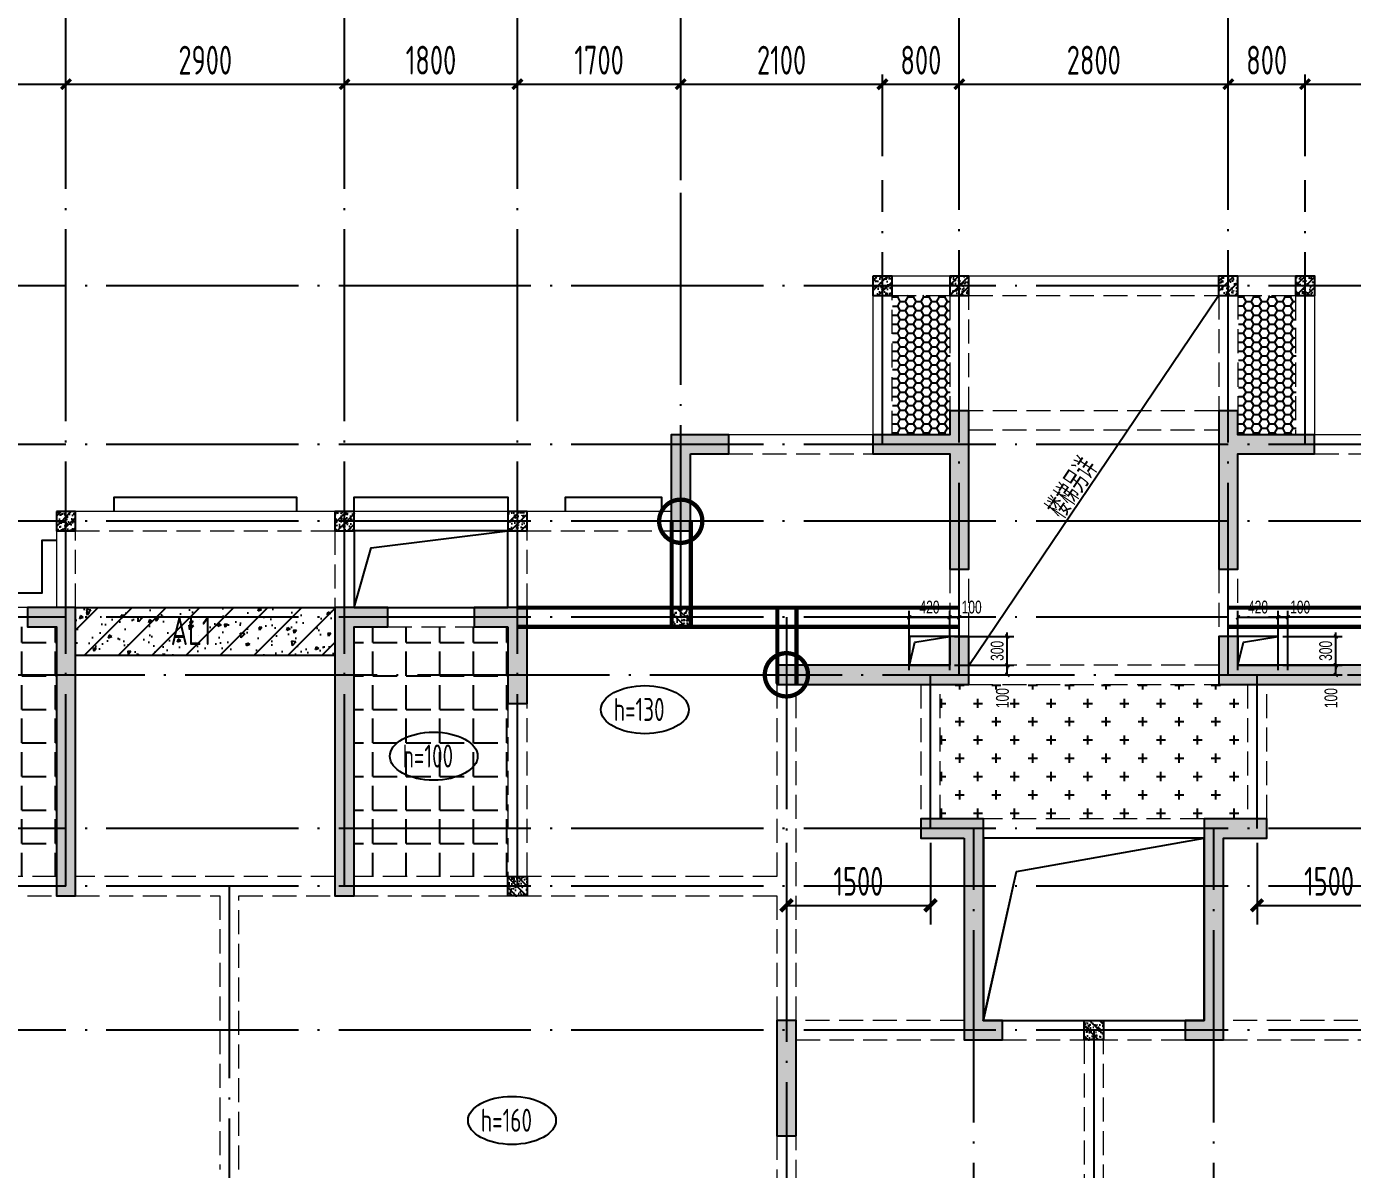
# Model space of a CAD drawing. Extents: x -1712635 to -854203, y -534641 to -21985.
# Drawn here: x -1221284 to -1207479, y -359844 to -347944 of the extents above; entities that cross this region are included whole.
import ezdxf
from ezdxf.enums import TextEntityAlignment as Align

# ---------------------------------------------------------------- set-up
doc = ezdxf.new("R2010")
doc.units = 0
doc.header["$LTSCALE"] = 1000
for name, pattern in [('DASH', [0.35, 0.25, -0.1]), ('DASHED', [0.75, 0.5, -0.25]), ('DOTE', [2.42, 2, -0.2, 0.02, -0.2])]:
    doc.linetypes.add(name, pattern=pattern)
doc.layers.get('0').update_dxf_attribs({"linetype": 'CONTINUOUS'})
doc.layers.get('Defpoints').update_dxf_attribs({"linetype": 'CONTINUOUS'})
doc.layers.add('+公共字体', color=7, linetype='CONTINUOUS', lineweight=20)
for name, color, linetype in [('A-AXIS', 1, 'CONTINUOUS'), ('A-DOTE', 10, 'DOTE'), ('BEAM', 4, 'DASHED'), ('ROOF', 183, 'CONTINUOUS'), ('S-B板填充', 251, 'CONTINUOUS'), ('S-B板标注', 3, 'CONTINUOUS'), ('S-B板配筋号', 7, 'CONTINUOUS'), ('S-C承台编号', 6, 'CONTINUOUS'), ('S-D洞口', 4, 'CONTINUOUS'), ('S-D洞口标注', 3, 'CONTINUOUS'), ('S-L主梁线', 4, 'DASH'), ('S-Q墙填充', 252, 'CONTINUOUS'), ('S-Q墙实线', 6, 'CONTINUOUS'), ('S-Q墙标注', 3, 'CONTINUOUS'), ('S-Y一般标注', 3, 'CONTINUOUS'), ('S-板正筋', 2, 'CONTINUOUS'), ('S-构造柱', 212, 'CONTINUOUS'), ('TEXT', 2, 'CONTINUOUS'), ('水平筋标注', 7, 'CONTINUOUS'), ('看线', 251, 'CONTINUOUS')]:
    doc.layers.add(name, color=color, linetype=linetype)
doc.layers.add('配箍校核', color=34, linetype='CONTINUOUS', plot=False)
doc.styles.add('TSSD_DIMENSION', font='Tssdeng.shx', dxfattribs={"width": 0.7, "bigfont": 'tssdchn.shx'})
doc.styles.add('TSSD_REIN', font='tssdeng.shx', dxfattribs={"width": 0.7, "height": 300, "bigfont": 'tssdchn.shx'})
doc.styles.add('结构文字', font='zstxt.shx', dxfattribs={"width": 0.7, "bigfont": 'zshz.shx'})
doc.dimstyles.new('STRUCK', dxfattribs={"dimtxt": 400, "dimasz": 121, "dimexe": 200, "dimexo": 150, "dimgap": 115, "dimtad": 1, "dimdec": 0, "dimdsep": 46, "dimtxsty": '结构文字', "dimblk": 'ARCHTICK', "dimcen": 400, "dimclrd": 3, "dimclre": 3, "dimclrt": 7, "dimadec": 0, "dimazin": 0, "dimtfac": 1, "dimtdec": 0, "dimtix": 1, "dimtmove": 2, "dimatfit": 3, "dimldrblk": '_DIMX', "dimfxl": 0, "dimtolj": 1, "dimtzin": 0, "dimarcsym": 0})
doc.dimstyles.new('STRUCK30', dxfattribs={"dimscale": 0.33333, "dimtxt": 400, "dimasz": 121, "dimexe": 200, "dimexo": 150, "dimgap": 115, "dimtad": 1, "dimdec": 0, "dimdsep": 46, "dimtxsty": '结构文字', "dimblk": 'ARCHTICK', "dimcen": 400, "dimclrd": 3, "dimclre": 3, "dimclrt": 7, "dimadec": 0, "dimazin": 0, "dimtfac": 1, "dimtdec": 0, "dimtix": 1, "dimtmove": 2, "dimatfit": 3, "dimldrblk": '_DIMX', "dimfxl": 0, "dimtolj": 1, "dimtzin": 0, "dimarcsym": 0})
doc.dimstyles.new('TSSD_100_100', dxfattribs={"dimtxt": 300, "dimasz": 100, "dimexe": 100, "dimexo": 250, "dimgap": 100, "dimtad": 1, "dimdec": 0, "dimzin": 0, "dimdsep": 46, "dimtxsty": 'TSSD_DIMENSION', "dimblk": 'ARCHTICK', "dimcen": 0, "dimdle": 100, "dimclrt": 7, "dimadec": 0, "dimazin": 0, "dimtfac": 1, "dimtdec": 0, "dimtix": 1, "dimtmove": 2, "dimatfit": 3, "dimldrblk": 'ARCHTICK', "dimfxl": 0, "dimtolj": 1, "dimtzin": 0, "dimarcsym": 0})

# ---------------------------------------------------------------- blocks, each defined once
blk = doc.blocks.new('_ArchTick')
at = {"color": 0, "const_width": 0.35}
blk.add_lwpolyline([(-0.5, -0.5), (0.5, 0.5)], dxfattribs=at)
blk = doc.blocks.new('*D128')
at = {"layer": 'Defpoints', "color": 0}
for p in [(31400, 19250), (29600, 18250), (31400, 18250)]:
    blk.add_point(p, dxfattribs=at)
at = {"layer": 'S-Y一般标注', "color": 0, "lineweight": -2}
for p, q in [((29600, 18500), (29600, 19350)), ((31400, 18500), (31400, 19350)), ((29500, 19250), (31500, 19250))]:
    blk.add_line(p, q, dxfattribs=at)
at = {"layer": 'S-Y一般标注', "color": 0, "lineweight": -2, "xscale": 100, "yscale": 100, "zscale": 100, "rotation": 180}
blk.add_blockref('_ArchTick', (29600, 19250), dxfattribs=at)
at = {"layer": 'S-Y一般标注', "color": 0, "lineweight": -2, "xscale": 100, "yscale": 100, "zscale": 100}
blk.add_blockref('_ArchTick', (31400, 19250), dxfattribs=at)
at = {"layer": 'S-Y一般标注', "color": 7, "insert": (30500, 19500), "char_height": 300, "attachment_point": 5, "style": 'TSSD_DIMENSION'}
blk.add_mtext('\\A1;1800', dxfattribs=at)
blk = doc.blocks.new('*D129')
at = {"layer": 'Defpoints', "color": 0}
for p in [(34300, 19250), (31400, 18250), (34300, 18250)]:
    blk.add_point(p, dxfattribs=at)
at = {"layer": 'S-Y一般标注', "color": 0, "lineweight": -2}
for p, q in [((31400, 18500), (31400, 19350)), ((34300, 18500), (34300, 19350)), ((31300, 19250), (34400, 19250))]:
    blk.add_line(p, q, dxfattribs=at)
at = {"layer": 'S-Y一般标注', "color": 0, "lineweight": -2, "xscale": 100, "yscale": 100, "zscale": 100, "rotation": 180}
blk.add_blockref('_ArchTick', (31400, 19250), dxfattribs=at)
at = {"layer": 'S-Y一般标注', "color": 0, "lineweight": -2, "xscale": 100, "yscale": 100, "zscale": 100}
blk.add_blockref('_ArchTick', (34300, 19250), dxfattribs=at)
at = {"layer": 'S-Y一般标注', "color": 7, "insert": (32850, 19500), "char_height": 300, "attachment_point": 5, "style": 'TSSD_DIMENSION'}
blk.add_mtext('\\A1;2900', dxfattribs=at)
blk = doc.blocks.new('*D130')
at = {"layer": 'Defpoints', "color": 0}
for p in [(36100, 19250), (34300, 18250), (36100, 18250)]:
    blk.add_point(p, dxfattribs=at)
at = {"layer": 'S-Y一般标注', "color": 0, "lineweight": -2}
for p, q in [((34300, 18500), (34300, 19350)), ((36100, 18500), (36100, 19350)), ((34200, 19250), (36200, 19250))]:
    blk.add_line(p, q, dxfattribs=at)
at = {"layer": 'S-Y一般标注', "color": 0, "lineweight": -2, "xscale": 100, "yscale": 100, "zscale": 100, "rotation": 180}
blk.add_blockref('_ArchTick', (34300, 19250), dxfattribs=at)
at = {"layer": 'S-Y一般标注', "color": 0, "lineweight": -2, "xscale": 100, "yscale": 100, "zscale": 100}
blk.add_blockref('_ArchTick', (36100, 19250), dxfattribs=at)
at = {"layer": 'S-Y一般标注', "color": 7, "insert": (35200, 19500), "char_height": 300, "attachment_point": 5, "style": 'TSSD_DIMENSION'}
blk.add_mtext('\\A1;1800', dxfattribs=at)
blk = doc.blocks.new('*D131')
at = {"layer": 'Defpoints', "color": 0}
for p in [(37800, 19250), (36100, 18250), (37800, 18250)]:
    blk.add_point(p, dxfattribs=at)
at = {"layer": 'S-Y一般标注', "color": 0, "lineweight": -2}
for p, q in [((36100, 18500), (36100, 19350)), ((37800, 18500), (37800, 19350)), ((36000, 19250), (37900, 19250))]:
    blk.add_line(p, q, dxfattribs=at)
at = {"layer": 'S-Y一般标注', "color": 0, "lineweight": -2, "xscale": 100, "yscale": 100, "zscale": 100, "rotation": 180}
blk.add_blockref('_ArchTick', (36100, 19250), dxfattribs=at)
at = {"layer": 'S-Y一般标注', "color": 0, "lineweight": -2, "xscale": 100, "yscale": 100, "zscale": 100}
blk.add_blockref('_ArchTick', (37800, 19250), dxfattribs=at)
at = {"layer": 'S-Y一般标注', "color": 7, "insert": (36950, 19500), "char_height": 300, "attachment_point": 5, "style": 'TSSD_DIMENSION'}
blk.add_mtext('\\A1;1700', dxfattribs=at)
blk = doc.blocks.new('*D132')
at = {"layer": 'Defpoints', "color": 0}
for p in [(40700, 19250), (39900, 18250), (40700, 18250)]:
    blk.add_point(p, dxfattribs=at)
at = {"layer": 'S-Y一般标注', "color": 0, "lineweight": -2}
for p, q in [((39900, 18500), (39900, 19350)), ((40700, 18500), (40700, 19350)), ((39800, 19250), (40800, 19250))]:
    blk.add_line(p, q, dxfattribs=at)
at = {"layer": 'S-Y一般标注', "color": 0, "lineweight": -2, "xscale": 100, "yscale": 100, "zscale": 100, "rotation": 180}
blk.add_blockref('_ArchTick', (39900, 19250), dxfattribs=at)
at = {"layer": 'S-Y一般标注', "color": 0, "lineweight": -2, "xscale": 100, "yscale": 100, "zscale": 100}
blk.add_blockref('_ArchTick', (40700, 19250), dxfattribs=at)
at = {"layer": 'S-Y一般标注', "color": 7, "insert": (40300, 19500), "char_height": 300, "attachment_point": 5, "style": 'TSSD_DIMENSION'}
blk.add_mtext('\\A1;800', dxfattribs=at)
blk = doc.blocks.new('*D133')
at = {"layer": 'Defpoints', "color": 0}
for p in [(43500, 19250), (40700, 18250), (43500, 18250)]:
    blk.add_point(p, dxfattribs=at)
at = {"layer": 'S-Y一般标注', "color": 0, "lineweight": -2}
for p, q in [((40700, 18500), (40700, 19350)), ((43500, 18500), (43500, 19350)), ((40600, 19250), (43600, 19250))]:
    blk.add_line(p, q, dxfattribs=at)
at = {"layer": 'S-Y一般标注', "color": 0, "lineweight": -2, "xscale": 100, "yscale": 100, "zscale": 100, "rotation": 180}
blk.add_blockref('_ArchTick', (40700, 19250), dxfattribs=at)
at = {"layer": 'S-Y一般标注', "color": 0, "lineweight": -2, "xscale": 100, "yscale": 100, "zscale": 100}
blk.add_blockref('_ArchTick', (43500, 19250), dxfattribs=at)
at = {"layer": 'S-Y一般标注', "color": 7, "insert": (42100, 19500), "char_height": 300, "attachment_point": 5, "style": 'TSSD_DIMENSION'}
blk.add_mtext('\\A1;2800', dxfattribs=at)
blk = doc.blocks.new('*D134')
at = {"layer": 'Defpoints', "color": 0}
for p in [(46400, 19250), (44300, 18250), (46400, 18250)]:
    blk.add_point(p, dxfattribs=at)
at = {"layer": 'S-Y一般标注', "color": 0, "lineweight": -2}
for p, q in [((44300, 18500), (44300, 19350)), ((46400, 18500), (46400, 19350)), ((44200, 19250), (46500, 19250))]:
    blk.add_line(p, q, dxfattribs=at)
at = {"layer": 'S-Y一般标注', "color": 0, "lineweight": -2, "xscale": 100, "yscale": 100, "zscale": 100, "rotation": 180}
blk.add_blockref('_ArchTick', (44300, 19250), dxfattribs=at)
at = {"layer": 'S-Y一般标注', "color": 0, "lineweight": -2, "xscale": 100, "yscale": 100, "zscale": 100}
blk.add_blockref('_ArchTick', (46400, 19250), dxfattribs=at)
at = {"layer": 'S-Y一般标注', "color": 7, "insert": (45742, 19500), "char_height": 300, "attachment_point": 5, "style": 'TSSD_DIMENSION'}
blk.add_mtext('\\A1;2100', dxfattribs=at)
blk = doc.blocks.new('*D152')
at = {"layer": 'Defpoints', "color": 0}
for p in [(39900, 19250), (37800, 18250), (39900, 18250)]:
    blk.add_point(p, dxfattribs=at)
at = {"layer": 'S-Y一般标注', "color": 0, "lineweight": -2}
for p, q in [((37800, 18500), (37800, 19350)), ((39900, 18500), (39900, 19350)), ((37700, 19250), (40000, 19250))]:
    blk.add_line(p, q, dxfattribs=at)
at = {"layer": 'S-Y一般标注', "color": 0, "lineweight": -2, "xscale": 100, "yscale": 100, "zscale": 100, "rotation": 180}
blk.add_blockref('_ArchTick', (37800, 19250), dxfattribs=at)
at = {"layer": 'S-Y一般标注', "color": 0, "lineweight": -2, "xscale": 100, "yscale": 100, "zscale": 100}
blk.add_blockref('_ArchTick', (39900, 19250), dxfattribs=at)
at = {"layer": 'S-Y一般标注', "color": 7, "insert": (38850, 19500), "char_height": 300, "attachment_point": 5, "style": 'TSSD_DIMENSION'}
blk.add_mtext('\\A1;2100', dxfattribs=at)
blk = doc.blocks.new('*D153')
at = {"layer": 'Defpoints', "color": 0}
for p in [(44300, 19250), (43500, 18250), (44300, 18250)]:
    blk.add_point(p, dxfattribs=at)
at = {"layer": 'S-Y一般标注', "color": 0, "lineweight": -2}
for p, q in [((43500, 18500), (43500, 19350)), ((44300, 18500), (44300, 19350)), ((43400, 19250), (44400, 19250))]:
    blk.add_line(p, q, dxfattribs=at)
at = {"layer": 'S-Y一般标注', "color": 0, "lineweight": -2, "xscale": 100, "yscale": 100, "zscale": 100, "rotation": 180}
blk.add_blockref('_ArchTick', (43500, 19250), dxfattribs=at)
at = {"layer": 'S-Y一般标注', "color": 0, "lineweight": -2, "xscale": 100, "yscale": 100, "zscale": 100}
blk.add_blockref('_ArchTick', (44300, 19250), dxfattribs=at)
at = {"layer": 'S-Y一般标注', "color": 7, "insert": (43900, 19500), "char_height": 300, "attachment_point": 5, "style": 'TSSD_DIMENSION'}
blk.add_mtext('\\A1;800', dxfattribs=at)
blk = doc.blocks.new('20210729.03504727')
at = {"layer": '看线', "color": 202, "ltscale": 0.5}
for points in [[(26800, 10800), (26800, 10950), (28700, 10950), (28700, 10800)], [(29300, 10800), (29300, 10950), (30900, 10950), (30900, 10800)], [(31500, 10800), (31500, 10950), (32500, 10950), (32500, 10800)], [(26200, 10500), (26050, 10500), (26050, 9950), (24500, 9950)]]:
    blk.add_lwpolyline(points, dxfattribs=at)
blk = doc.blocks.new('*D1477')
at = {"layer": 'Defpoints', "color": 0}
for p in [(-1208253, -354294), (-1207653, -354294), (-1208253, -354594)]:
    blk.add_point(p, dxfattribs=at)
at = {"layer": 'S-D洞口标注', "color": 3, "lineweight": -2}
for p, q in [((-1208203, -354294), (-1207586, -354294)), ((-1207653, -354294), (-1207653, -354253)), ((-1207653, -354594), (-1207653, -354294)), ((-1208203, -354594), (-1207586, -354594)), ((-1207653, -354594), (-1207653, -354634))]:
    blk.add_line(p, q, dxfattribs=at)
at = {"layer": 'S-D洞口标注', "color": 3, "lineweight": -2, "xscale": 40.33293, "yscale": 40.33293, "zscale": 40.33293}
for p, rotation in [((-1207653, -354294), 270), ((-1207653, -354594), 90)]:
    blk.add_blockref('_ArchTick', p, dxfattribs=dict(at, rotation=rotation))
at = {"layer": 'S-D洞口标注', "color": 7, "insert": (-1207758, -354444), "char_height": 133.3, "attachment_point": 5, "rotation": 90, "style": '结构文字'}
blk.add_mtext('\\A1;300', dxfattribs=at)
blk = doc.blocks.new('_DIMX')
blk.add_line((-150, 0), (150, 0))
at = {"const_width": 50}
blk.add_lwpolyline([(-70, -70), (70, 70)], dxfattribs=at)
blk = doc.blocks.new('*D1478')
at = {"layer": 'Defpoints', "color": 0}
for p in [(-1208253, -354094), (-1208673, -354694), (-1208253, -354694)]:
    blk.add_point(p, dxfattribs=at)
at = {"layer": 'S-D洞口标注', "color": 3, "lineweight": -2}
for p, q in [((-1208673, -354644), (-1208673, -354028)), ((-1208253, -354644), (-1208253, -354028)), ((-1208673, -354094), (-1208253, -354094))]:
    blk.add_line(p, q, dxfattribs=at)
at = {"layer": 'S-D洞口标注', "color": 3, "lineweight": -2, "xscale": 40.33293, "yscale": 40.33293, "zscale": 40.33293, "rotation": 180}
blk.add_blockref('_ArchTick', (-1208673, -354094), dxfattribs=at)
at = {"layer": 'S-D洞口标注', "color": 3, "lineweight": -2, "xscale": 40.33293, "yscale": 40.33293, "zscale": 40.33293}
blk.add_blockref('_ArchTick', (-1208253, -354094), dxfattribs=at)
at = {"layer": 'S-D洞口标注', "color": 7, "insert": (-1208463, -353989), "char_height": 133.3, "attachment_point": 5, "style": '结构文字'}
blk.add_mtext('\\A1;420', dxfattribs=at)
blk = doc.blocks.new('*D1479')
at = {"layer": 'Defpoints', "color": 0}
for p in [(-1208153, -354094), (-1208253, -354694), (-1208153, -354694)]:
    blk.add_point(p, dxfattribs=at)
at = {"layer": 'S-D洞口标注', "color": 3, "lineweight": -2}
for p, q in [((-1208253, -354644), (-1208253, -354028)), ((-1208153, -354644), (-1208153, -354028)), ((-1208253, -354094), (-1208153, -354094))]:
    blk.add_line(p, q, dxfattribs=at)
at = {"layer": 'S-D洞口标注', "color": 3, "lineweight": -2, "xscale": 40.33293, "yscale": 40.33293, "zscale": 40.33293, "rotation": 180}
blk.add_blockref('_ArchTick', (-1208253, -354094), dxfattribs=at)
at = {"layer": 'S-D洞口标注', "color": 3, "lineweight": -2, "xscale": 40.33293, "yscale": 40.33293, "zscale": 40.33293}
blk.add_blockref('_ArchTick', (-1208153, -354094), dxfattribs=at)
at = {"layer": 'S-D洞口标注', "color": 7, "insert": (-1208024, -353989), "char_height": 133.3, "attachment_point": 5, "style": '结构文字'}
blk.add_mtext('\\A1;100', dxfattribs=at)
blk = doc.blocks.new('*D1480')
at = {"layer": 'Defpoints', "color": 0}
for p in [(-1208253, -354594), (-1207653, -354594), (-1208253, -354694)]:
    blk.add_point(p, dxfattribs=at)
at = {"layer": 'S-D洞口标注', "color": 3, "lineweight": -2}
for p, q in [((-1208203, -354594), (-1207586, -354594)), ((-1207653, -354694), (-1207653, -354594)), ((-1208203, -354694), (-1207586, -354694))]:
    blk.add_line(p, q, dxfattribs=at)
at = {"layer": 'S-D洞口标注', "color": 3, "lineweight": -2, "xscale": 40.33293, "yscale": 40.33293, "zscale": 40.33293}
for p, rotation in [((-1207653, -354594), 90), ((-1207653, -354694), 270)]:
    blk.add_blockref('_ArchTick', p, dxfattribs=dict(at, rotation=rotation))
at = {"layer": 'S-D洞口标注', "color": 7, "insert": (-1207703, -354936), "char_height": 133.3, "attachment_point": 5, "rotation": 90, "style": '结构文字'}
blk.add_mtext('\\A1;100', dxfattribs=at)
blk = doc.blocks.new('*D1481')
at = {"layer": 'Defpoints', "color": 0}
for p in [(-1211673, -354294), (-1211073, -354294), (-1211673, -354594)]:
    blk.add_point(p, dxfattribs=at)
at = {"layer": 'S-D洞口标注', "color": 3, "lineweight": -2}
for p, q in [((-1211623, -354294), (-1211006, -354294)), ((-1211073, -354294), (-1211073, -354253)), ((-1211073, -354594), (-1211073, -354294)), ((-1211623, -354594), (-1211006, -354594)), ((-1211073, -354594), (-1211073, -354634))]:
    blk.add_line(p, q, dxfattribs=at)
at = {"layer": 'S-D洞口标注', "color": 3, "lineweight": -2, "xscale": 40.33293, "yscale": 40.33293, "zscale": 40.33293}
for p, rotation in [((-1211073, -354294), 270), ((-1211073, -354594), 90)]:
    blk.add_blockref('_ArchTick', p, dxfattribs=dict(at, rotation=rotation))
at = {"layer": 'S-D洞口标注', "color": 7, "insert": (-1211178, -354444), "char_height": 133.3, "attachment_point": 5, "rotation": 90, "style": '结构文字'}
blk.add_mtext('\\A1;300', dxfattribs=at)
blk = doc.blocks.new('*D1482')
at = {"layer": 'Defpoints', "color": 0}
for p in [(-1211673, -354094), (-1212093, -354694), (-1211673, -354694)]:
    blk.add_point(p, dxfattribs=at)
at = {"layer": 'S-D洞口标注', "color": 3, "lineweight": -2}
for p, q in [((-1212093, -354644), (-1212093, -354028)), ((-1211673, -354644), (-1211673, -354028)), ((-1212093, -354094), (-1211673, -354094))]:
    blk.add_line(p, q, dxfattribs=at)
at = {"layer": 'S-D洞口标注', "color": 3, "lineweight": -2, "xscale": 40.33293, "yscale": 40.33293, "zscale": 40.33293, "rotation": 180}
blk.add_blockref('_ArchTick', (-1212093, -354094), dxfattribs=at)
at = {"layer": 'S-D洞口标注', "color": 3, "lineweight": -2, "xscale": 40.33293, "yscale": 40.33293, "zscale": 40.33293}
blk.add_blockref('_ArchTick', (-1211673, -354094), dxfattribs=at)
at = {"layer": 'S-D洞口标注', "color": 7, "insert": (-1211883, -353989), "char_height": 133.3, "attachment_point": 5, "style": '结构文字'}
blk.add_mtext('\\A1;420', dxfattribs=at)
blk = doc.blocks.new('*D1483')
at = {"layer": 'Defpoints', "color": 0}
for p in [(-1211573, -354094), (-1211673, -354694), (-1211573, -354694)]:
    blk.add_point(p, dxfattribs=at)
at = {"layer": 'S-D洞口标注', "color": 3, "lineweight": -2}
for p, q in [((-1211673, -354644), (-1211673, -354028)), ((-1211573, -354644), (-1211573, -354028)), ((-1211673, -354094), (-1211573, -354094))]:
    blk.add_line(p, q, dxfattribs=at)
at = {"layer": 'S-D洞口标注', "color": 3, "lineweight": -2, "xscale": 40.33293, "yscale": 40.33293, "zscale": 40.33293, "rotation": 180}
blk.add_blockref('_ArchTick', (-1211673, -354094), dxfattribs=at)
at = {"layer": 'S-D洞口标注', "color": 3, "lineweight": -2, "xscale": 40.33293, "yscale": 40.33293, "zscale": 40.33293}
blk.add_blockref('_ArchTick', (-1211573, -354094), dxfattribs=at)
at = {"layer": 'S-D洞口标注', "color": 7, "insert": (-1211444, -353989), "char_height": 133.3, "attachment_point": 5, "style": '结构文字'}
blk.add_mtext('\\A1;100', dxfattribs=at)
blk = doc.blocks.new('*D1484')
at = {"layer": 'Defpoints', "color": 0}
for p in [(-1211673, -354594), (-1211073, -354594), (-1211673, -354694)]:
    blk.add_point(p, dxfattribs=at)
at = {"layer": 'S-D洞口标注', "color": 3, "lineweight": -2}
for p, q in [((-1211623, -354594), (-1211006, -354594)), ((-1211073, -354694), (-1211073, -354594)), ((-1211623, -354694), (-1211006, -354694))]:
    blk.add_line(p, q, dxfattribs=at)
at = {"layer": 'S-D洞口标注', "color": 3, "lineweight": -2, "xscale": 40.33293, "yscale": 40.33293, "zscale": 40.33293}
for p, rotation in [((-1211073, -354594), 90), ((-1211073, -354694), 270)]:
    blk.add_blockref('_ArchTick', p, dxfattribs=dict(at, rotation=rotation))
at = {"layer": 'S-D洞口标注', "color": 7, "insert": (-1211123, -354936), "char_height": 133.3, "attachment_point": 5, "rotation": 90, "style": '结构文字'}
blk.add_mtext('\\A1;100', dxfattribs=at)
blk = doc.blocks.new('20210803.22403995')
at = {"layer": '+公共字体', "color": 2, "const_width": 45}
for points in [[(-831038, -168387, 1), (-831038, -167937, 1), (-831038, -168387, -1)], [(-829938, -169986, 1), (-829938, -169536, 1), (-829938, -169986, -1)]]:
    blk.add_lwpolyline(points, format="xyb", dxfattribs=at)
blk = doc.blocks.new('20210807.15312446')
at = {"layer": 'S-Q墙填充'}
h = blk.add_hatch(color=252, dxfattribs=at)
h.dxf.hatch_style = 1
h.paths.add_polyline_path([(97216, 67840), (97216, 68190), (97016, 68190), (97016, 67940), (96216, 67940), (96216, 67740), (97016, 67740), (97016, 66540), (97216, 66540)])
h = blk.add_hatch(color=252, dxfattribs=at)
h.dxf.hatch_style = 1
h.paths.add_polyline_path([(99816, 67840), (99816, 66540), (100016, 66540), (100016, 67740), (100815, 67740), (100815, 67940), (100016, 67940), (100016, 68190), (99816, 68190)])
h = blk.add_hatch(color=252, dxfattribs=at)
h.dxf.hatch_style = 1
h.paths.add_polyline_path([(94316, 67740), (94716, 67740), (94716, 67940), (94116, 67940), (94116, 66940), (94316, 66940)])
h = blk.add_hatch(color=252, dxfattribs=at)
h.dxf.hatch_style = 1
h.paths.add_polyline_path([(87916, 66140), (87416, 66140), (87416, 65940), (87716, 65940), (87716, 63140), (87916, 63140)])
h = blk.add_hatch(color=252, dxfattribs=at)
h.dxf.hatch_style = 1
h.paths.add_polyline_path([(90616, 66140), (90616, 63140), (90816, 63140), (90816, 65940), (91166, 65940), (91166, 66140)])
h = blk.add_hatch(color=252, dxfattribs=at)
h.dxf.hatch_style = 1
h.paths.add_polyline_path([(92416, 65940), (92416, 65140), (92616, 65140), (92616, 66140), (92066, 66140), (92066, 65940)])
h = blk.add_hatch(color=252, dxfattribs=at)
h.dxf.hatch_style = 1
h.paths.add_polyline_path([(95216, 65340), (96816, 65340), (97216, 65340), (97216, 65840), (97016, 65840), (97016, 65540), (96816, 65540), (95216, 65540)])
h = blk.add_hatch(color=252, dxfattribs=at)
h.dxf.hatch_style = 1
h.paths.add_polyline_path([(100016, 65540), (100016, 65840), (99816, 65840), (99816, 65340), (100216, 65340), (101816, 65340), (101816, 65540), (100216, 65540)])
h = blk.add_hatch(color=252, dxfattribs=at)
h.dxf.hatch_style = 1
h.paths.add_polyline_path([(97166, 63740), (97166, 61640), (97566, 61640), (97566, 61840), (97366, 61840), (97366, 63940), (96716, 63940), (96716, 63740)])
h = blk.add_hatch(color=252, dxfattribs=at)
h.dxf.hatch_style = 1
h.paths.add_polyline_path([(99666, 61840), (99466, 61840), (99466, 61640), (99866, 61640), (99866, 63740), (100316, 63740), (100316, 63940), (99666, 63940)])
h = blk.add_hatch(color=252, dxfattribs=at)
h.dxf.hatch_style = 1
h.paths.add_polyline_path([(95416, 60640), (95416, 61840), (95216, 61840), (95216, 60640)])
at = {"layer": 'S-D洞口', "color": 5}
for points in [[(90816, 66140), (92416, 66140), (92416, 66940), (90816, 66940), (90816, 66140), (90993, 66762), (92416, 66940)], [(97366, 61840), (99666, 61840), (99666, 63740), (97366, 63740), (97366, 61840), (97712, 63393), (99666, 63740)]]:
    blk.add_lwpolyline(points, dxfattribs=at)
at = {"layer": 'S-L主梁线', "linetype": 'ByBlock', "lineweight": 18}
for p, q in [((96216, 69590), (96216, 67940)), ((97116, 69590), (96216, 69590)), ((99916, 69590), (97116, 69590)), ((100816, 69590), (99916, 69590)), ((100816, 67940), (100816, 69590)), ((96216, 67940), (94716, 67940)), ((102316, 67940), (100816, 67940)), ((87716, 67140), (87716, 66140)), ((90716, 67140), (87716, 67140)), ((92516, 67140), (90716, 67140)), ((94116, 67140), (92516, 67140)), ((90816, 66940), (92416, 66940)), ((90816, 66140), (90816, 66940)), ((92416, 66940), (92416, 66140)), ((87416, 66140), (86016, 66140)), ((92066, 66140), (91166, 66140)), ((97366, 63740), (99666, 63740)), ((98516, 61840), (97566, 61840)), ((99466, 61840), (98516, 61840))]:
    blk.add_line(p, q, dxfattribs=at)
at = {"layer": 'S-L主梁线', "linetype": 'DASH', "lineweight": 18}
for p, q in [((96416, 69390), (97016, 69390)), ((96416, 67940), (96416, 69390)), ((97016, 69390), (97016, 68190)), ((97216, 69390), (99816, 69390)), ((97216, 68190), (97216, 69390)), ((99816, 69390), (99816, 68190)), ((100015, 69390), (100016, 68190)), ((100016, 69390), (100616, 69390)), ((100616, 69390), (100616, 67940)), ((99815, 68190), (97216, 68190)), ((97216, 67990), (99816, 67990)), ((94716, 67740), (96216, 67740)), ((100816, 67740), (102316, 67740)), ((87916, 66940), (90616, 66940)), ((87916, 66140), (87916, 66940)), ((90616, 66940), (90616, 66140)), ((92616, 66940), (94116, 66940)), ((92616, 66140), (92616, 66940)), ((97016, 66540), (97016, 65840)), ((97216, 65840), (97216, 66540)), ((99816, 66540), (99816, 65840)), ((100016, 65840), (100016, 66540)), ((86016, 65940), (87416, 65940)), ((91166, 65940), (92066, 65940)), ((99816, 65540), (97216, 65540)), ((95216, 65340), (95216, 63340)), ((95416, 63240), (95416, 65340)), ((96716, 65340), (96716, 63940)), ((96916, 63940), (96916, 65340)), ((97216, 65340), (99816, 65340)), ((100116, 65340), (100116, 63940)), ((100316, 63940), (100316, 65340)), ((92416, 65140), (92416, 63340)), ((92616, 63340), (92616, 65140)), ((99666, 63940), (97366, 63940)), ((87716, 63340), (86016, 63340)), ((89516, 63340), (87916, 63340)), ((90616, 63340), (89516, 63340)), ((92416, 63340), (90816, 63340)), ((95216, 63340), (92616, 63340)), ((95416, 61840), (95416, 63240)), ((86016, 63140), (87716, 63140)), ((87916, 63140), (89416, 63140)), ((89416, 63140), (89416, 60290)), ((89616, 63140), (90616, 63140)), ((89616, 60290), (89616, 63140)), ((90816, 63140), (92516, 63140)), ((92516, 63140), (95216, 63140)), ((95216, 63140), (95216, 61840)), ((97166, 61840), (95416, 61840)), ((101616, 61840), (99866, 61840)), ((95416, 61640), (97166, 61640)), ((97566, 61640), (98516, 61640)), ((98416, 61640), (98416, 57640)), ((98516, 61640), (99466, 61640)), ((98616, 57640), (98616, 61640)), ((99866, 61640), (101616, 61640)), ((95216, 60640), (95216, 59090)), ((95416, 59090), (95416, 60640))]:
    blk.add_line(p, q, dxfattribs=at)
at = {"layer": 'S-Q墙实线'}
blk.add_lwpolyline([(97216, 67840), (97216, 68190), (97016, 68190), (97016, 67940), (96216, 67940), (96216, 67740), (97016, 67740), (97016, 66540), (97216, 66540), (97216, 67840)], dxfattribs=at)
for points in [[(99816, 67840), (99816, 66540), (100016, 66540), (100016, 67740), (100815, 67740), (100815, 67940), (100016, 67940), (100016, 68190), (99816, 68190)], [(94316, 67740), (94716, 67740), (94716, 67940), (94116, 67940), (94116, 66940), (94316, 66940)], [(87916, 66140), (87416, 66140), (87416, 65940), (87716, 65940), (87716, 63140), (87916, 63140)], [(90616, 66140), (90616, 63140), (90816, 63140), (90816, 65940), (91166, 65940), (91166, 66140)], [(92416, 65940), (92416, 65140), (92616, 65140), (92616, 66140), (92066, 66140), (92066, 65940)], [(95216, 65340), (96816, 65340), (97216, 65340), (97216, 65840), (97016, 65840), (97016, 65540), (96816, 65540), (95216, 65540)], [(100016, 65540), (100016, 65840), (99816, 65840), (99816, 65340), (100216, 65340), (101816, 65340), (101816, 65540), (100216, 65540)], [(97166, 63740), (97166, 61640), (97566, 61640), (97566, 61840), (97366, 61840), (97366, 63940), (96716, 63940), (96716, 63740)], [(99666, 61840), (99466, 61840), (99466, 61640), (99866, 61640), (99866, 63740), (100316, 63740), (100316, 63940), (99666, 63940)], [(95416, 60640), (95416, 61840), (95216, 61840), (95216, 60640)]]:
    blk.add_lwpolyline(points, close=True, dxfattribs=at)
blk = doc.blocks.new('20210730.02141516')
at = {"layer": 'S-构造柱'}
h = blk.add_hatch(dxfattribs=at)
h.set_pattern_fill('ARMORED', color=256, scale=15, angle=-90, style=0)
h.set_pattern_definition([(320, (-154189.41, 3278673.45), (-9.4128202, -107.5890274), [11.25, -123.75]), (265, (-154189.41, 3278673.45), (112.82882, 20.8127), [9, -99]), (10.4514, (-154190.19, 3278664.49), (103.4159313, -86.7764073), [9.5610285, -105.1713168]), (316.1842, (-154159.41, 3278673.45), (-24.827852, -160.0861573), [16.875, -185.625]), (6.6356, (-154161.48, 3278660.11), (146.117681, -140.199406), [14.341543, -157.75695]), (261.1842, (-154159.41, 3278673.45), (146.11779, -140.199292), [13.5, -148.5]), (291, (-154166.91, 3278658.45), (-60.3928336, -89.5360578), [11.25, -123.75]), (236, (-154166.91, 3278658.45), (108.7725068, -36.4972998), [9, -99]), (341.4514, (-154171.94, 3278650.99), (48.3795745, -126.0333943), [9.5610285, -105.1713168]), (307.5, (-154189.41, 3278673.454), (49.93407807, -1.8239783), [0, -97.8, 0, -100.5, 0, -99.375]), (277.5, (-154189.41, 3278673.454), (59.1617568, -39.4604306), [0, -57.3, 0, -95.55, 0, -37.875]), (237.5, (-154189.41, 3278706.904), (-3.38323076, -80.07336543), [0, -37.5, 0, -117, 0, -155.25]), (227.5, (-154189.41, 3278721.904), (15.0157473, -87.4779254), [0, -48.75, 0, -77.7, 0, -110.25]), (315, (-154189.41, 3278673.454), (53.0330086, 53.0330086), [])])
h.paths.add_polyline_path([(200, 200), (200, 0), (0, 0), (0, 200)])
blk.add_lwpolyline([(200, 200), (200, 0), (0, 0), (0, 200)], close=True, dxfattribs=at)
blk = doc.blocks.new('20210809.18285270')
at = {"layer": 'ROOF', "xscale": -1, "rotation": 4.61764226855621e-08}
for p in [(35500, 12550), (36300, 12550), (39100, 12550), (39900, 12550), (27000, 10100), (29900, 10100), (31700, 10100)]:
    blk.add_blockref('20210730.02141516', p, dxfattribs=at)
at = {"layer": 'ROOF', "rotation": 359.9999999538236}
for p in [(33200, 9100), (37500, 4800)]:
    blk.add_blockref('20210730.02141516', p, dxfattribs=at)
at = {"layer": 'ROOF'}
blk.add_blockref('20210730.02141516', (31500, 6300), dxfattribs=at)
blk = doc.blocks.new('*D399')
at = {"layer": 'Defpoints', "color": 0}
for p in [(-180458, -4859), (-178959, -4859), (-178959, -5659)]:
    blk.add_point(p, dxfattribs=at)
at = {"layer": 'S-Q墙标注', "color": 3, "lineweight": -2}
for p, q in [((-180458, -5009), (-180458, -5859)), ((-178959, -5009), (-178959, -5859)), ((-180458, -5659), (-178959, -5659))]:
    blk.add_line(p, q, dxfattribs=at)
at = {"layer": 'S-Q墙标注', "color": 3, "lineweight": -2, "xscale": 121, "yscale": 121, "zscale": 121, "rotation": 180}
blk.add_blockref('_ArchTick', (-180458, -5659), dxfattribs=at)
at = {"layer": 'S-Q墙标注', "color": 3, "lineweight": -2, "xscale": 121, "yscale": 121, "zscale": 121}
blk.add_blockref('_ArchTick', (-178959, -5659), dxfattribs=at)
at = {"layer": 'S-Q墙标注', "color": 7, "insert": (-179709, -5409), "char_height": 300, "attachment_point": 5, "style": 'TSSD_REIN'}
blk.add_mtext('\\A1;1500', dxfattribs=at)
blk = doc.blocks.new('*D400')
at = {"layer": 'Defpoints', "color": 0}
for p in [(-175559, -4859), (-174059, -4859), (-174059, -5659)]:
    blk.add_point(p, dxfattribs=at)
at = {"layer": 'S-Q墙标注', "color": 3, "lineweight": -2}
for p, q in [((-175559, -5009), (-175559, -5859)), ((-174059, -5009), (-174059, -5859)), ((-175559, -5659), (-174059, -5659))]:
    blk.add_line(p, q, dxfattribs=at)
at = {"layer": 'S-Q墙标注', "color": 3, "lineweight": -2, "xscale": 121, "yscale": 121, "zscale": 121, "rotation": 180}
blk.add_blockref('_ArchTick', (-175559, -5659), dxfattribs=at)
at = {"layer": 'S-Q墙标注', "color": 3, "lineweight": -2, "xscale": 121, "yscale": 121, "zscale": 121}
blk.add_blockref('_ArchTick', (-174059, -5659), dxfattribs=at)
at = {"layer": 'S-Q墙标注', "color": 7, "insert": (-174809, -5409), "char_height": 300, "attachment_point": 5, "style": 'TSSD_REIN'}
blk.add_mtext('\\A1;1500', dxfattribs=at)
blk = doc.blocks.new('20210726.16395156')
at = {"layer": 'A-AXIS'}
for p, q in [((31400, 18249.9), (31400, 21049.9)), ((34300, 18249.9), (34300, 21049.9)), ((36100, 18249.9), (36100, 21049.9)), ((37800, 18249.9), (37800, 21049.9)), ((40700, 18249.9), (40700, 21049.9)), ((43500, 18249.9), (43500, 21049.9))]:
    blk.add_line(p, q, dxfattribs=at)
at = {"layer": 'A-DOTE'}
for p, q in [((31400, 10900), (31400, 18249.9)), ((34300, 10900), (34300, 18249.9)), ((36100, 10900), (36100, 18249.9)), ((37800, 13700), (37800, 18249.9)), ((39900, 15500), (39900, 18249.9)), ((40700, 13100.3), (40700, 18249.9)), ((43500, 13100.3), (43500, 18249.9)), ((44300, 15500), (44300, 18249.9)), ((55600, 17150), (3600, 17150)), ((55600, 15500), (3600, 15500)), ((55600, 14700), (3600, 14700)), ((55600, 13700), (3600, 13700)), ((38900.2, 13700), (38900, 3600)), ((3600, 13100.3), (55600, 13100.3)), ((40400, 11500), (40400, 13100)), ((43800, 11500), (43800, 13100)), ((55600, 11500), (3600, 11500)), ((40850, 3600.2), (40850, 11500)), ((43350, 3600.2), (43350, 11500)), ((55600, 10900), (3600, 10900)), ((33100, 10900), (33100, 3600)), ((55600, 9400), (3600, 9400)), ((42100, 9400), (42100, 3600))]:
    blk.add_line(p, q, dxfattribs=at)
at = {"layer": 'S-Y一般标注'}
for base, p1, p2, picture, middle in [((31400, 19249.9), (29600, 18249.9), (31400, 18249.9), '*D128', (30500, 19499.9)), ((34300, 19249.9), (31400, 18249.9), (34300, 18249.9), '*D129', (32850, 19499.9)), ((36100, 19249.9), (34300, 18249.9), (36100, 18249.9), '*D130', (35200, 19499.9)), ((37800, 19249.9), (36100, 18249.9), (37800, 18249.9), '*D131', (36950, 19499.9)), ((39900, 19249.9), (37800, 18249.9), (39900, 18249.9), '*D152', (38850, 19499.9)), ((40700, 19249.9), (39900, 18249.9), (40700, 18249.9), '*D132', (40300, 19499.9)), ((43500, 19249.9), (40700, 18249.9), (43500, 18249.9), '*D133', (42100, 19499.9)), ((44300, 19249.9), (43500, 18249.9), (44300, 18249.9), '*D153', (43900, 19499.9))]:
    dim = blk.add_linear_dim(base=base, p1=p1, p2=p2, dimstyle='TSSD_100_100', dxfattribs=at)
    dim.commit()
    dim.dimension.update_dxf_attribs({"geometry": picture, "text_midpoint": middle})
dim = blk.add_linear_dim(base=(46400, 19249.9), p1=(44300, 18249.9), p2=(46400, 18249.9), dimstyle='TSSD_100_100', dxfattribs=at)
dim.commit()
dim.dimension.update_dxf_attribs({"geometry": '*D134', "text_midpoint": (45741.9, 19499.9), "dimtype": 128})
blk = doc.blocks.new('20210810.19092027')
at = {"layer": 'S-Q墙标注'}
for base, p1, p2, picture, middle in [((121017.8, 61274), (119518, 62074), (121017.8, 62074), '*D399', (120267.9, 61524)), ((125917.7, 61274), (124417.8, 62074), (125917.7, 62074), '*D400', (125167.7, 61524))]:
    dim = blk.add_linear_dim(base=base, p1=p1, p2=p2, dimstyle='STRUCK', override={"dimtxt": 300, "dimgap": 100, "dimtxsty": 'TSSD_REIN'}, dxfattribs=at)
    dim.commit()
    dim.dimension.update_dxf_attribs({"geometry": picture, "text_midpoint": middle, "insert": (299976.5, 66933)})

msp = doc.modelspace()

# ---------------------------------------------------------------- hatches: boundary and pattern name
at = {"layer": 'BEAM', "linetype": 'ByBlock'}
h = msp.add_hatch(dxfattribs=at)
h.set_pattern_fill('ARMORED', color=252, scale=50, angle=180, style=0)
h.set_pattern_definition([(230, (-1438543.96, 1559927.35), (-358.63009, 31.376067), [37.5, -412.5]), (175, (-1438543.96, 1559927.35), (69.37567, -376.09607), [30, -330]), (280.4514, (-1438573.84, 1559929.96), (-289.25469, -344.71977), [31.870095, -350.571056]), (226.1842, (-1438543.96, 1559827.35), (-533.62052, 82.75951), [56.25, -618.75]), (276.6356, (-1438588.4, 1559834.25), (-467.33135, -487.05894), [47.80514, -525.8565]), (171.1842, (-1438543.96, 1559827.35), (-467.33097, -487.0593), [45, -495]), (201, (-1438593.96, 1559852.35), (-298.453526, 201.309445), [37.5, -412.5]), (146, (-1438593.96, 1559852.35), (-121.657666, -362.57502), [30, -330]), (251.4514, (-1438618.83, 1559869.13), (-420.111314, -161.26525), [31.870095, -350.571056]), (217.5, (-1438543.96, 1559927.35), (-6.079928, -166.446927), [0, -326, 0, -335, 0, -331.25]), (187.5, (-1438543.96, 1559927.35), (-131.534769, -197.205856), [0, -191, 0, -318.5, 0, -126.25]), (147.5, (-1438432.46, 1559927.35), (-266.911218, 11.277436), [0, -125, 0, -390, 0, -517.5]), (137.5, (-1438382.46, 1559927.35), (-291.593085, -50.05249), [0, -162.5, 0, -259, 0, -367.5]), (225, (-1438543.96, 1559927.35), (176.776695, -176.776695), [])])
h.paths.add_polyline_path([(-1218072.83, -354493.95), (-1220772.83, -354493.95), (-1220772.83, -353993.95), (-1218072.83, -353993.95)])
at = {"layer": 'S-B板填充', "linetype": 'ByBlock'}
h = msp.add_hatch(dxfattribs=at)
h.set_pattern_fill('HONEY', color=252, scale=17.142857, style=0)
h.set_pattern_definition([(0, (-1156588.026, -534780.318), (81.642857, 47.136514), [54.42857, -108.857143]), (120, (-1156588.026, -534780.318), (-81.642847, 47.136531), [54.42857, -108.857143]), (60, (-1156588.026, -534780.318), (1e-05, 94.273045), [-108.857143, 54.42857])])
h.paths.add_polyline_path([(-1212266.79, -352193.91), (-1211666.65, -352193.91), (-1211666.65, -350743.91), (-1212266.79, -350743.91)])
h = msp.add_hatch(dxfattribs=at)
h.set_pattern_fill('HONEY', color=252, scale=17.142857, style=0)
h.set_pattern_definition([(0, (-1152988.216, -534780.18), (81.642857, 47.136514), [54.42857, -108.857143]), (120, (-1152988.216, -534780.18), (-81.642847, 47.136531), [54.42857, -108.857143]), (60, (-1152988.216, -534780.18), (1e-05, 94.273045), [-108.857143, 54.42857])])
h.paths.add_polyline_path([(-1208666.98, -352193.91), (-1208066.84, -352193.91), (-1208066.84, -350743.78), (-1208666.98, -350743.78)])
at = {"layer": 'S-B板填充'}
h = msp.add_hatch(dxfattribs=at)
h.set_pattern_fill('ANGLE', color=252, scale=50, style=0)
h.set_pattern_definition([(0, (-1124938.9, -502437.8), (0, 349.25), [254, -95.25]), (90, (-1124938.9, -502437.8), (-349.25, 2e-14), [254, -95.25])])
h.paths.add_polyline_path([(-1222572.83, -354193.91), (-1220972.81, -354193.91), (-1220972.81, -356793.91), (-1222572.83, -356793.91)])
h = msp.add_hatch(dxfattribs=at)
h.set_pattern_fill('ANGLE', color=252, scale=50, style=0)
h.set_pattern_definition([(0, (-1120238.9, -502437.8), (0, 349.25), [254, -95.25]), (90, (-1120238.9, -502437.8), (-349.25, 2e-14), [254, -95.25])])
h.paths.add_polyline_path([(-1217872.84, -354193.91), (-1216272.82, -354193.91), (-1216272.82, -356793.91), (-1217872.84, -356793.91)])
h = msp.add_hatch(dxfattribs=at)
h.set_pattern_fill('CROSS', color=252, scale=30, style=0)
h.set_pattern_definition([(0, (-1124938.88, -502437.78), (190.5, 190.5), [95.25, -285.75]), (90, (-1124891.26, -502485.4), (-190.5, 190.5), [95.25, -285.75])])
h.paths.add_polyline_path([(-1211772.89, -354793.65), (-1208572.95, -354793.65), (-1208572.95, -356193.91), (-1211772.89, -356193.91)])

# ---------------------------------------------------------------- linework, layer by layer
at = {"layer": 'BEAM', "linetype": 'ByBlock'}
msp.add_lwpolyline([(-1218072.83, -354493.95), (-1220772.83, -354493.95), (-1220772.83, -353993.95), (-1218072.83, -353993.95)], close=True, dxfattribs=at)
at = {"layer": 'S-B板标注'}
for centre in [(-1214845.91, -355056.28), (-1217044.36, -355540.84), (-1216229.5, -359333.29)]:
    msp.add_ellipse(centre, major_axis=(-457.33, 0), ratio=0.54724159, dxfattribs=at)
at = {"layer": 'S-B板配筋号', "color": 1}
msp.add_lwpolyline([(-1211472.38, -354595.4), (-1208872.87, -350745.67)], dxfattribs=at)
at = {"layer": 'S-D洞口', "color": 5}
for points in [[(-1217872.83, -353993.91), (-1216272.82, -353993.91), (-1216272.82, -353193.91), (-1217872.83, -353193.91), (-1217872.83, -353993.91), (-1217695.05, -353371.69), (-1216272.82, -353193.91)], [(-1212092.83, -354593.64), (-1211672.83, -354593.64), (-1211672.83, -354293.64), (-1212092.83, -354293.64), (-1212092.83, -354593.64), (-1212034.49, -354351.97), (-1211672.83, -354293.64)], [(-1208672.82, -354593.65), (-1208252.82, -354593.65), (-1208252.82, -354293.65), (-1208672.82, -354293.65), (-1208672.82, -354593.65), (-1208614.49, -354351.98), (-1208252.82, -354293.65)], [(-1211322.82, -358293.91), (-1209022.82, -358293.91), (-1209022.82, -356393.91), (-1211322.82, -356393.91), (-1211322.82, -358293.91), (-1210976, -356740.74), (-1209022.82, -356393.91)]]:
    msp.add_lwpolyline(points, dxfattribs=at)
at = {"layer": 'S-板正筋', "color": 5, "linetype": 'DASH', "const_width": 42.86}
for points in [[(-1214567.32, -353093.92), (-1214567.32, -354193.91)], [(-1214367.32, -353093.91), (-1214367.32, -354193.91)], [(-1211567.31, -353993.92), (-1216167.32, -353993.92)], [(-1213467.32, -354784.37), (-1213467.32, -353993.91)], [(-1213267.31, -354784.37), (-1213267.31, -353993.92)], [(-1208767.33, -353993.92), (-1204167.31, -353993.92)], [(-1211567.31, -354193.92), (-1216167.32, -354193.92)], [(-1208767.33, -354193.92), (-1204167.31, -354193.92)]]:
    msp.add_lwpolyline(points, dxfattribs=at)

# ---------------------------------------------------------------- block references
msp.add_blockref('20210729.03504727', (-1247172.85, -363793.92))
at = {"layer": 'A-DOTE'}
msp.add_blockref('20210726.16395156', (-1252272.82, -367793.96), dxfattribs=at)
at = {"layer": 'S-C承台编号'}
msp.add_blockref('20210803.22403995', (-383434.69, -184932.38), dxfattribs=at)
at = {"layer": 'S-Q墙填充'}
msp.add_blockref('20210807.15312446', (-1308688.47, -420133.46), dxfattribs=at)
at = {"layer": '水平筋标注'}
msp.add_blockref('20210810.19092027', (-1332890.66, -418367.91), dxfattribs=at)
at = {"layer": '配箍校核'}
msp.add_blockref('20210809.18285270', (-1247772.84, -363294.08), dxfattribs=at)

# ---------------------------------------------------------------- texts
at = {"layer": 'S-B板标注', "color": 7, "style": 'TSSD_REIN', "width": 0.7}
for s, p in [('h=130', (-1215170.59, -355174.42)), ('h=100', (-1217369.05, -355658.98)), ('h=160', (-1216554.19, -359451.43))]:
    msp.add_text(s, height=240, dxfattribs=at).set_placement(p)
at = {"layer": 'S-B板配筋号', "color": 1, "style": 'TSSD_REIN', "width": 0.7}
msp.add_text('楼梯另详', height=250, rotation=55.970982, dxfattribs=at).set_placement((-1210482.69, -353089.28))
at = {"layer": 'TEXT', "color": 1, "style": 'TSSD_REIN', "width": 0.7}
msp.add_text('AL1', height=300, dxfattribs=at).set_placement((-1219358.16, -354384.56, 0), align=Align.RIGHT)

# ---------------------------------------------------------------- dimensions: what is measured, and where the dimension line sits
at = {"layer": 'S-D洞口标注'}
for base, p1, p2, picture, middle in [((-1211672.82, -354094.24), (-1212092.83, -354694.24), (-1211672.82, -354693.64), '*D1482', (-1211882.83, -353989.24)), ((-1208252.82, -354094.25), (-1208672.82, -354694.25), (-1208252.82, -354693.64), '*D1478', (-1208462.82, -353989.25))]:
    dim = msp.add_linear_dim(base=base, p1=p1, p2=p2, dimstyle='STRUCK30', dxfattribs=at)
    dim.commit()
    dim.dimension.update_dxf_attribs({"geometry": picture, "text_midpoint": middle})
for base, p1, p2, picture, middle in [((-1211572.83, -354094.24), (-1211672.82, -354693.64), (-1211572.83, -354693.64), '*D1483', (-1211443.95, -353989.24)), ((-1208152.83, -354094.25), (-1208252.82, -354693.64), (-1208152.83, -354693.64), '*D1479', (-1208023.94, -353989.25))]:
    dim = msp.add_linear_dim(base=base, p1=p1, p2=p2, dimstyle='STRUCK30', dxfattribs=at)
    dim.commit()
    dim.dimension.update_dxf_attribs({"geometry": picture, "text_midpoint": middle, "dimtype": 160})
for base, p1, p2, picture, middle in [((-1211072.82, -354293.64), (-1211672.82, -354593.64), (-1211672.82, -354293.64), '*D1481', (-1211177.82, -354443.64)), ((-1207652.82, -354293.64), (-1208252.82, -354593.64), (-1208252.82, -354293.64), '*D1477', (-1207757.82, -354443.64))]:
    dim = msp.add_linear_dim(base=base, p1=p1, p2=p2, angle=90, dimstyle='STRUCK30', dxfattribs=at)
    dim.commit()
    dim.dimension.update_dxf_attribs({"geometry": picture, "text_midpoint": middle})
for base, p1, p2, picture, middle in [((-1211072.82, -354593.64), (-1211672.82, -354693.64), (-1211672.82, -354593.64), '*D1484', (-1211122.82, -354935.56)), ((-1207652.82, -354593.64), (-1208252.82, -354693.64), (-1208252.82, -354593.64), '*D1480', (-1207702.82, -354935.57))]:
    dim = msp.add_linear_dim(base=base, p1=p1, p2=p2, angle=90, dimstyle='STRUCK30', dxfattribs=at)
    dim.commit()
    dim.dimension.update_dxf_attribs({"geometry": picture, "text_midpoint": middle, "dimtype": 160})

doc.saveas('drawing.dxf')
